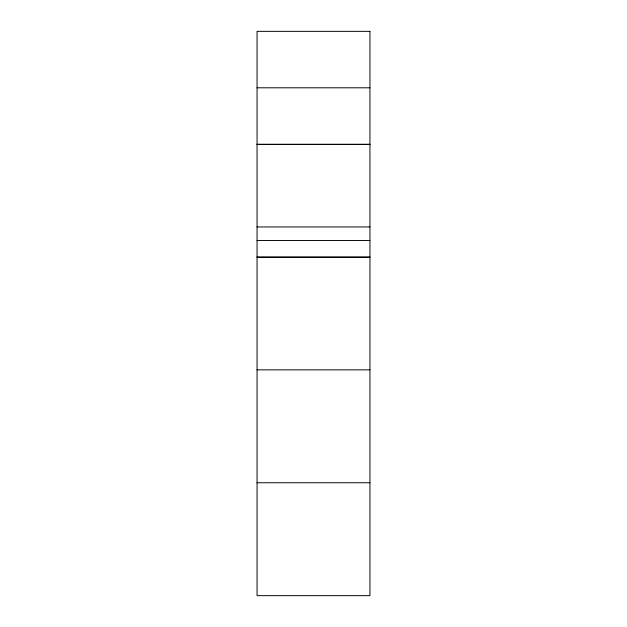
<?xml version="1.0" encoding="UTF-8"?>
<svg xmlns="http://www.w3.org/2000/svg" width="627" height="627" viewBox="0 0 627 627"><rect width="100%" height="100%" fill="white"/><g stroke="black" fill="none" stroke-linecap="round" stroke-linejoin="round"><path stroke-width="0.94" d="M257.054 87.796L369.946 87.796M257.054 144.249L369.946 144.249M257.054 144.469L369.946 144.469M257.054 226.943L369.946 226.943M257.054 240.486L369.946 240.486M257.054 256.96L369.946 256.96M257.054 257.368L369.946 257.368M257.054 369.852L369.946 369.852M257.054 482.751L369.946 482.751M369.946 31.35L257.054 31.35L257.054 595.65L369.946 595.65L369.946 31.35"/></g></svg>
